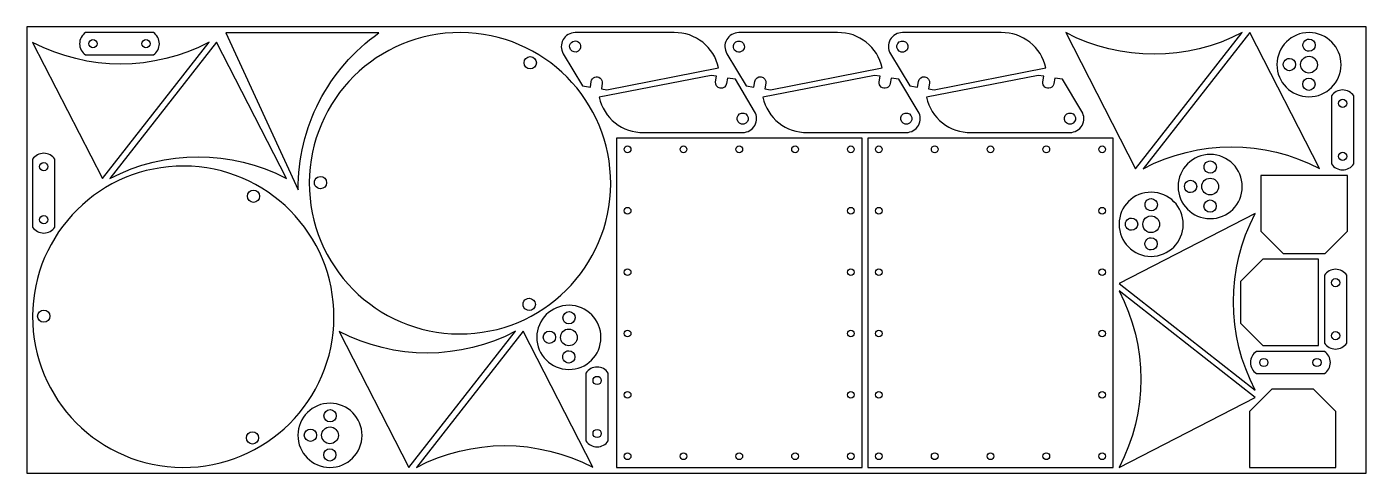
# Model space of a CAD drawing. Header units: metres. Extents: x 0 to 2400, y 0 to 800.
import ezdxf

# ---------------------------------------------------------------- set-up
doc = ezdxf.new("R2010")
doc.units = ezdxf.units.M

msp = doc.modelspace()

# ---------------------------------------------------------------- linework, layer by layer
for points in [[(0, 0), (2400, 0), (2400, 800), (0, 800)], [(1056.6, 600.4), (1056.6, 10.4), (1496.6, 10.4), (1496.6, 600.4)], [(1506.8, 600.4), (1506.8, 10.4), (1946.8, 10.4), (1946.8, 600.4)], [(2366.2, 433.6), (2366.2, 533.6), (2211.2, 533.6), (2211.2, 433.6), (2251.2, 393.6), (2326.2, 393.6)], [(2214.8, 228.6), (2314.8, 228.6), (2314.8, 383.6), (2214.8, 383.6), (2174.8, 343.6), (2174.8, 268.6)], [(2190.8, 110.4), (2190.8, 10.4), (2345.8, 10.4), (2345.8, 110.4), (2305.8, 150.4), (2230.8, 150.4)]]:
    msp.add_lwpolyline(points, close=True)
for points in [[(326.7, 772.2, -0.245915), (10.4, 772), (135.4, 528.2)], [(105.3, 789.7, 0.536675), (105.3, 749.7), (226.8, 749.7, 0.536675), (226.8, 789.7)], [(125.9, 769.7, -1), (111.2, 769.7, -1)], [(148.9, 528.2, -0.245915), (465.2, 528.4), (340.1, 772.2)], [(220.9, 769.7, -1), (206.2, 769.7, -1)], [(486.2, 507.7, -0.245915), (630.9, 789), (356.9, 789.4)], [(777.4, 789.6, 1), (775.1, 249.6, 1)], [(1159.8, 789.6), (982.6, 789.6, 0.583183), (961.2, 751.8), (995.7, 694.3), (1009.8, 692), (1011.4, 701.9, -1), (1031.1, 698.8), (1029.6, 688.9), (1039.4, 687.3), (1239.6, 726.3, 0.359942)], [(972.8, 762.7, -1), (992.4, 766.5, -1)], [(1452.9, 789.6), (1275.8, 789.6, 0.583183), (1254.4, 751.8), (1288.9, 694.3), (1303, 692), (1304.5, 701.9, -1), (1324.3, 698.8), (1322.7, 688.9), (1332.6, 687.3), (1532.8, 726.3, 0.359942)], [(1266, 762.7, -1), (1285.6, 766.5, -1)], [(1746.1, 789.6), (1569, 789.6, 0.583183), (1547.5, 751.8), (1582.1, 694.3), (1596.1, 692), (1597.7, 701.9, -1), (1617.5, 698.8), (1615.9, 688.9), (1625.7, 687.3), (1826, 726.3, 0.359942)], [(1559.1, 762.7, -1), (1578.8, 766.5, -1)], [(2178, 789.7, -0.245915), (1861.7, 789.5), (1986.8, 545.7)], [(2000.2, 545.7, -0.245915), (2316.5, 546), (2191.4, 789.7)], [(2297.7, 789.6, 1), (2297.2, 674.6, 1)], [(2297.7, 778.1, -1), (2297.6, 756.1, -1)], [(902.2, 746.6, -1), (902.1, 724.6, -1)], [(2297.5, 747.1, -1), (2297.4, 717.1, -1)], [(2262.5, 743.3, -1), (2262.4, 721.3, -1)], [(1105.6, 610.6), (1282.8, 610.6, 0.583183), (1304.2, 648.4), (1269.7, 705.9), (1255.6, 708.2), (1254, 698.3, -1), (1234.3, 701.4), (1235.8, 711.3), (1226, 712.8), (1025.7, 673.9, 0.359942)], [(1398.8, 610.6), (1575.9, 610.6, 0.583183), (1597.4, 648.4), (1562.8, 705.9), (1548.8, 708.2), (1547.2, 698.3, -1), (1527.4, 701.4), (1529, 711.3), (1519.1, 712.8), (1318.9, 673.9, 0.359942)], [(1692, 610.6), (1869.1, 610.6, 0.583183), (1890.5, 648.4), (1856, 705.9), (1841.9, 708.2), (1840.4, 698.3, -1), (1820.6, 701.4), (1822.2, 711.3), (1812.3, 712.8), (1612.1, 673.9, 0.359942)], [(2297.3, 708.1, -1), (2297.3, 686.1, -1)], [(2377.8, 676, 0.536675), (2337.8, 676), (2337.8, 554.4, 0.536675), (2377.8, 554.4)], [(2357.8, 655.4, -1), (2357.8, 670.1, -1)], [(1292.6, 637.5, -1), (1273, 633.6, -1)], [(1585.8, 637.5, -1), (1566.1, 633.6, -1)], [(1878.9, 637.5, -1), (1859.3, 633.6, -1)], [(1082.6, 580.4, -1), (1070.6, 580.4, -1)], [(1182.6, 580.4, -1), (1170.6, 580.4, -1)], [(1282.6, 580.4, -1), (1270.6, 580.4, -1)], [(1382.6, 580.4, -1), (1370.6, 580.4, -1)], [(1482.6, 580.4, -1), (1470.6, 580.4, -1)], [(1532.8, 580.4, -1), (1520.8, 580.4, -1)], [(1632.8, 580.4, -1), (1620.8, 580.4, -1)], [(1732.8, 580.4, -1), (1720.8, 580.4, -1)], [(1832.8, 580.4, -1), (1820.8, 580.4, -1)], [(1932.8, 580.4, -1), (1920.8, 580.4, -1)], [(50.4, 562.6, 0.536675), (10.4, 562.6), (10.4, 441.1, 0.536675), (50.4, 441.1)], [(30.4, 542, -1), (30.4, 556.7, -1)], [(2120.7, 571.2, 1), (2120.2, 456.2, 1)], [(2120.6, 559.7, -1), (2120.5, 537.7, -1)], [(2357.8, 560.4, -1), (2357.8, 575.1, -1)], [(281.5, 550.4, 1), (279.2, 10.4, 1)], [(526.3, 531.7, -1), (526.2, 509.7, -1)], [(2120.5, 528.7, -1), (2120.3, 498.7, -1)], [(406.3, 507.3, -1), (406.2, 485.3, -1)], [(2085.4, 524.9, -1), (2085.3, 502.9, -1)], [(2014.9, 503.6, 1), (2014.4, 388.6, 1)], [(2014.8, 492.2, -1), (2014.7, 470.2, -1)], [(2120.3, 489.7, -1), (2120.2, 467.7, -1)], [(30.4, 447, -1), (30.4, 461.7, -1)], [(1082.6, 470.4, -1), (1070.6, 470.4, -1)], [(1482.6, 470.4, -1), (1470.6, 470.4, -1)], [(1532.8, 470.4, -1), (1520.8, 470.4, -1)], [(1932.8, 470.4, -1), (1920.8, 470.4, -1)], [(2201.1, 148.9, -0.245915), (2200.9, 465.2), (1957.1, 340.1)], [(1979.6, 457.3, -1), (1979.5, 435.3, -1)], [(2014.7, 461.1, -1), (2014.6, 431.1, -1)], [(2014.5, 422.1, -1), (2014.4, 400.1, -1)], [(1082.6, 360.4, -1), (1070.6, 360.4, -1)], [(1482.6, 360.4, -1), (1470.6, 360.4, -1)], [(1532.8, 360.4, -1), (1520.8, 360.4, -1)], [(1932.8, 360.4, -1), (1920.8, 360.4, -1)], [(2365.1, 354.7, 0.536675), (2325.1, 354.7), (2325.1, 233.2, 0.536675), (2365.1, 233.2)], [(2345.1, 334.1, -1), (2345.1, 348.8, -1)], [(900.3, 313.6, -1), (900.2, 291.6, -1)], [(1957.1, 326.7, -0.245915), (1957.3, 10.4), (2201.1, 135.4)], [(30.4, 292.4, -1), (30.3, 270.4, -1)], [(971.6, 300.9, 1), (971.1, 185.9, 1)], [(971.6, 289.5, -1), (971.5, 267.5, -1)], [(875.9, 254.4, -0.245915), (559.6, 254.1), (684.7, 10.4)], [(698.1, 10.4, -0.245915), (1014.4, 10.6), (889.3, 254.4)], [(936.4, 254.6, -1), (936.3, 232.6, -1)], [(971.4, 258.4, -1), (971.3, 228.4, -1)], [(1082.6, 250.4, -1), (1070.6, 250.4, -1)], [(1482.6, 250.4, -1), (1470.6, 250.4, -1)], [(1532.8, 250.4, -1), (1520.8, 250.4, -1)], [(1932.8, 250.4, -1), (1920.8, 250.4, -1)], [(2345.1, 239.1, -1), (2345.1, 253.8, -1)], [(971.3, 219.4, -1), (971.2, 197.4, -1)], [(2203.4, 218.4, 0.536675), (2203.4, 178.4), (2325, 178.4, 0.536675), (2325, 218.4)], [(2224, 198.4, -1), (2209.3, 198.4, -1)], [(2319, 198.4, -1), (2304.3, 198.4, -1)], [(1041.9, 179.5, 0.536675), (1001.9, 179.5), (1001.9, 58, 0.536675), (1041.9, 58)], [(1021.9, 158.9, -1), (1021.9, 173.6, -1)], [(1082.6, 140.4, -1), (1070.6, 140.4, -1)], [(1482.6, 140.4, -1), (1470.6, 140.4, -1)], [(1532.8, 140.4, -1), (1520.8, 140.4, -1)], [(1932.8, 140.4, -1), (1920.8, 140.4, -1)], [(543.5, 125.4, 1), (543, 10.4, 1)], [(543.4, 113.9, -1), (543.3, 91.9, -1)], [(404.5, 74.3, -1), (404.4, 52.3, -1)], [(508.3, 79, -1), (508.2, 57, -1)], [(543.3, 82.9, -1), (543.2, 52.9, -1)], [(1021.9, 63.9, -1), (1021.9, 78.6, -1)], [(543.1, 43.8, -1), (543, 21.8, -1)], [(1082.6, 30.4, -1), (1070.6, 30.4, -1)], [(1182.6, 30.4, -1), (1170.6, 30.4, -1)], [(1282.6, 30.4, -1), (1270.6, 30.4, -1)], [(1382.6, 30.4, -1), (1370.6, 30.4, -1)], [(1482.6, 30.4, -1), (1470.6, 30.4, -1)], [(1532.8, 30.4, -1), (1520.8, 30.4, -1)], [(1632.8, 30.4, -1), (1620.8, 30.4, -1)], [(1732.8, 30.4, -1), (1720.8, 30.4, -1)], [(1832.8, 30.4, -1), (1820.8, 30.4, -1)], [(1932.8, 30.4, -1), (1920.8, 30.4, -1)]]:
    msp.add_lwpolyline(points, format="xyb", close=True)

doc.saveas('drawing.dxf')
